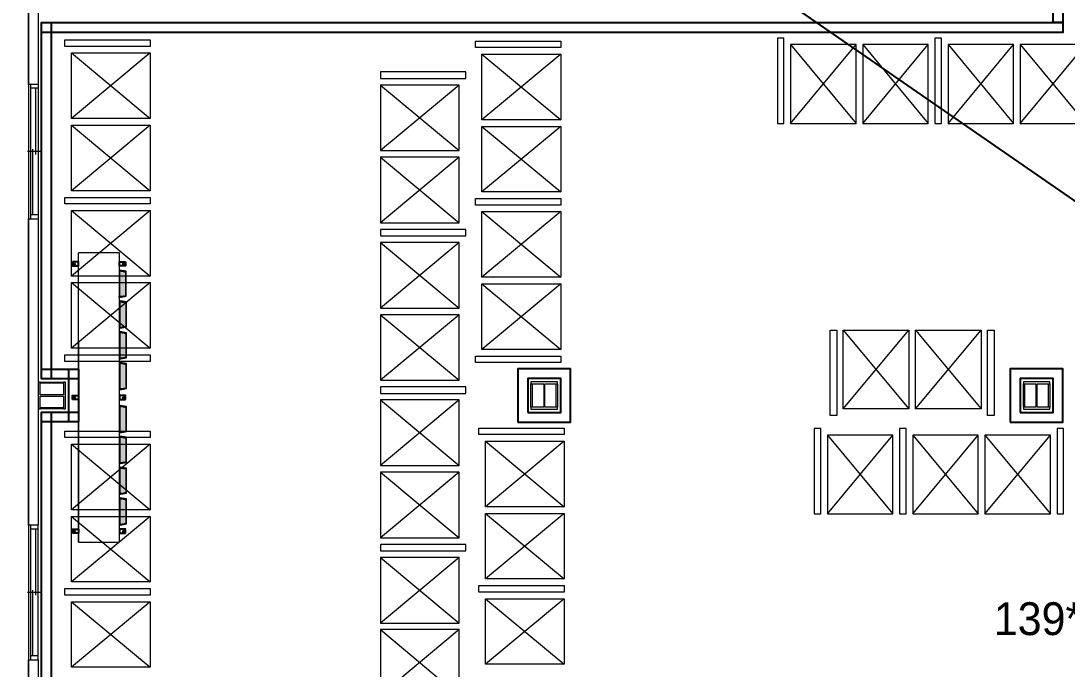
# Model space of a CAD drawing. Header units: millimetres. Extents: x -15161 to 10473752, y -72817 to 33960.
# Drawn here: x -1845 to -251, y -18451 to -17464 of the extents above; entities that cross this region are included whole.
import ezdxf

# ---------------------------------------------------------------- set-up
doc = ezdxf.new("R2010")
doc.units = ezdxf.units.MM
doc.linetypes.add('DASHED', pattern=[0.75, 0.5, -0.25])
doc.layers.add('1', color=7, linetype='Continuous', lineweight=9)
doc.layers.add('HIDDEN', color=2, linetype='DASHED')
doc.layers.add('PDF_幾何圖形', color=7, linetype='Continuous')
doc.styles.get("Standard").update_dxf_attribs({"font": 'arial.ttf'})

# ---------------------------------------------------------------- blocks, each defined once
blk = doc.blocks.new('拆除後的建築底圖1131126')
at = {"layer": 'PDF_幾何圖形', "lineweight": 0}
for points in [[(9532.7, 3547.1), (9532.7, -46.7), (9448.4, -46.7), (9448.4, 3547.1)], [(9547.5, 1980.5), (9547.5, 1513.5), (9532.7, 1513.5), (9532.7, 1980.5)], [(9586, 1690.9), (9589, 1690.9), (9589, 1731.6), (9586, 1731.6), (9586, 1712.1), (9550.5, 1712.1), (9550.5, 1731.6), (9547.5, 1731.6), (9547.5, 1690.9), (9550.5, 1690.9), (9550.5, 1710.4), (9586, 1710.4)], [(9550.5, 1729.9), (9550.5, 1731.6), (9586, 1731.6), (9586, 1729.9)], [(10298.2, 1693.4), (10298.2, 1690.5), (10338.8, 1690.5), (10338.8, 1693.4), (10319.4, 1693.4), (10319.4, 1729), (10338.8, 1729), (10338.8, 1732), (10298.2, 1732), (10298.2, 1729), (10317.7, 1729), (10317.7, 1693.4)], [(10298.2, 1693.4), (10298.2, 1729), (10299.9, 1729), (10299.9, 1693.4)], [(10336.7, 1693.4), (10336.7, 1729), (10338.8, 1729), (10338.8, 1693.4)], [(11048.5, 1693.4), (11048.5, 1690.5), (11088.7, 1690.5), (11088.7, 1693.4), (11069.6, 1693.4), (11069.6, 1729), (11088.7, 1729), (11088.7, 1732), (11048.5, 1732), (11048.5, 1729), (11067.5, 1729), (11067.5, 1693.4)], [(11048.5, 1693.4), (11048.5, 1729), (11050.2, 1729), (11050.2, 1693.4)], [(11087, 1693.4), (11087, 1729), (11088.7, 1729), (11088.7, 1693.4)], [(9550.5, 1690.9), (9550.5, 1693), (9586, 1693), (9586, 1690.9)]]:
    blk.add_lwpolyline(points, close=True, dxfattribs=at)
for points in [[(9547.5, 2386.1), (9547.5, 2185.4), (9532.7, 2185.4), (9532.7, 2386.1)], [(9532.7, 2185.4), (9532.7, 1980.5)], [(9535.6, 2185.4), (9535.6, 1980.5)], [(9547.5, 2185.4), (9547.5, 1980.5)], [(9547.5, 2179.5), (9535.6, 2179.5)], [(9543.7, 2179.5), (9543.7, 2078.7)], [(9551.7, 2083), (9531.4, 2083)], [(9539.5, 1986.4), (9539.5, 2086.8)], [(9547.5, 1986.4), (9535.6, 1986.4)], [(9532.7, 1513.5), (9532.7, 1308.6), (9547.5, 1308.6), (9547.5, 1513.5)], [(9535.6, 1513.5), (9535.6, 1308.6)], [(9547.5, 1507.6), (9535.6, 1507.6)], [(9543.7, 1507.6), (9543.7, 1406.8)], [(9551.7, 1411), (9531.4, 1411)], [(9539.5, 1314.5), (9539.5, 1414.8)], [(9547.5, 1308.6), (9547.5, 826.3), (9532.7, 826.3), (9532.7, 1308.6)], [(9547.5, 1314.5), (9535.6, 1314.5)]]:
    blk.add_lwpolyline(points, dxfattribs=at)

msp = doc.modelspace()

# ---------------------------------------------------------------- hatches: boundary and pattern name
h = msp.add_hatch(color=230)
h.dxf.hatch_style = 1
h.paths.add_polyline_path([(-1684.6976, -17845.4687), (-1693.9695, -17843.7829), (-1693.9695, -17845.2582), (-1693.9695, -17884.1251), (-1684.6976, -17882.4393)])
h = msp.add_hatch(color=230)
h.dxf.hatch_style = 1
h.paths.add_polyline_path([(-1684.1522, -17892.3736), (-1693.4241, -17890.6878), (-1693.4241, -17892.1631), (-1693.4241, -17931.03), (-1684.1522, -17929.3442)])
h = msp.add_hatch(color=230)
h.dxf.hatch_style = 1
h.paths.add_polyline_path([(-1684.1522, -17939.2786), (-1693.4241, -17937.5928), (-1693.4241, -17939.0681), (-1693.4241, -17977.935), (-1684.1522, -17976.2492)])
h = msp.add_hatch(color=230)
h.dxf.hatch_style = 1
h.paths.add_polyline_path([(-1684.1522, -17986.1835), (-1693.4241, -17984.4977), (-1693.4241, -17985.973), (-1693.4241, -18024.8399), (-1684.1522, -18023.1541)])
h = msp.add_hatch(color=230)
h.dxf.hatch_style = 1
h.paths.add_polyline_path([(-1684.1522, -18051.7881), (-1693.4241, -18050.1023), (-1693.4241, -18051.5776), (-1693.4241, -18090.4445), (-1684.1522, -18088.7587)])
h = msp.add_hatch(color=230)
h.dxf.hatch_style = 1
h.paths.add_polyline_path([(-1684.1522, -18098.6931), (-1693.4241, -18097.0073), (-1693.4241, -18098.4825), (-1693.4241, -18137.3495), (-1684.1522, -18135.6637)])
h = msp.add_hatch(color=230)
h.dxf.hatch_style = 1
h.paths.add_polyline_path([(-1684.1522, -18145.598), (-1693.4241, -18143.9122), (-1693.4241, -18145.3875), (-1693.4241, -18184.2544), (-1684.1522, -18182.5686)])
h = msp.add_hatch(color=230)
h.dxf.hatch_style = 1
h.paths.add_polyline_path([(-1684.1522, -18192.503), (-1693.4241, -18190.8172), (-1693.4241, -18192.2924), (-1693.4241, -18231.1593), (-1684.1522, -18229.4735)])
at = {"layer": '1'}
h = msp.add_hatch(color=230, dxfattribs=at)
h.dxf.hatch_style = 1
h.paths.add_polyline_path([(-1693.9695, -17843.7829), (-1693.9695, -17845.2582), (-1684.9539, -17845.4221)])
h = msp.add_hatch(color=230, dxfattribs=at)
h.dxf.hatch_style = 1
h.paths.add_polyline_path([(-1693.9695, -17884.1251), (-1693.9695, -17882.6498), (-1684.9539, -17882.4859)])
h = msp.add_hatch(color=230, dxfattribs=at)
h.dxf.hatch_style = 1
h.paths.add_polyline_path([(-1693.9695, -17884.1251), (-1693.9695, -17882.6498), (-1684.9539, -17882.4859)])
h = msp.add_hatch(color=230, dxfattribs=at)
h.dxf.hatch_style = 1
h.paths.add_polyline_path([(-1693.4241, -17890.6878), (-1693.4241, -17892.1631), (-1684.4085, -17892.327)])
h = msp.add_hatch(color=230, dxfattribs=at)
h.dxf.hatch_style = 1
h.paths.add_polyline_path([(-1693.4241, -17931.03), (-1693.4241, -17929.5547), (-1684.4085, -17929.3908)])
h = msp.add_hatch(color=230, dxfattribs=at)
h.dxf.hatch_style = 1
h.paths.add_polyline_path([(-1693.4241, -17931.03), (-1693.4241, -17929.5547), (-1684.4085, -17929.3908)])
h = msp.add_hatch(color=230, dxfattribs=at)
h.dxf.hatch_style = 1
h.paths.add_polyline_path([(-1693.4241, -17937.5928), (-1693.4241, -17939.0681), (-1684.4085, -17939.232)])
h = msp.add_hatch(color=230, dxfattribs=at)
h.dxf.hatch_style = 1
h.paths.add_polyline_path([(-1693.4241, -17977.935), (-1693.4241, -17976.4597), (-1684.4085, -17976.2958)])
h = msp.add_hatch(color=230, dxfattribs=at)
h.dxf.hatch_style = 1
h.paths.add_polyline_path([(-1693.4241, -17977.935), (-1693.4241, -17976.4597), (-1684.4085, -17976.2958)])
h = msp.add_hatch(color=230, dxfattribs=at)
h.dxf.hatch_style = 1
h.paths.add_polyline_path([(-1693.4241, -17984.4977), (-1693.4241, -17985.973), (-1684.4085, -17986.1369)])
h = msp.add_hatch(color=230, dxfattribs=at)
h.dxf.hatch_style = 1
h.paths.add_polyline_path([(-1693.4241, -18024.8399), (-1693.4241, -18023.3646), (-1684.4085, -18023.2007)])
h = msp.add_hatch(color=230, dxfattribs=at)
h.dxf.hatch_style = 1
h.paths.add_polyline_path([(-1693.4241, -18024.8399), (-1693.4241, -18023.3646), (-1684.4085, -18023.2007)])
h = msp.add_hatch(color=230, dxfattribs=at)
h.dxf.hatch_style = 1
h.paths.add_polyline_path([(-1693.4241, -18050.1023), (-1693.4241, -18051.5776), (-1684.4085, -18051.7415)])
h = msp.add_hatch(color=230, dxfattribs=at)
h.dxf.hatch_style = 1
h.paths.add_polyline_path([(-1693.4241, -18090.4445), (-1693.4241, -18088.9692), (-1684.4085, -18088.8053)])
h = msp.add_hatch(color=230, dxfattribs=at)
h.dxf.hatch_style = 1
h.paths.add_polyline_path([(-1693.4241, -18090.4445), (-1693.4241, -18088.9692), (-1684.4085, -18088.8053)])
h = msp.add_hatch(color=230, dxfattribs=at)
h.dxf.hatch_style = 1
h.paths.add_polyline_path([(-1693.4241, -18097.0073), (-1693.4241, -18098.4825), (-1684.4085, -18098.6465)])
h = msp.add_hatch(color=230, dxfattribs=at)
h.dxf.hatch_style = 1
h.paths.add_polyline_path([(-1693.4241, -18137.3495), (-1693.4241, -18135.8742), (-1684.4085, -18135.7102)])
h = msp.add_hatch(color=230, dxfattribs=at)
h.dxf.hatch_style = 1
h.paths.add_polyline_path([(-1693.4241, -18137.3495), (-1693.4241, -18135.8742), (-1684.4085, -18135.7102)])
h = msp.add_hatch(color=230, dxfattribs=at)
h.dxf.hatch_style = 1
h.paths.add_polyline_path([(-1693.4241, -18143.9122), (-1693.4241, -18145.3875), (-1684.4085, -18145.5514)])
h = msp.add_hatch(color=230, dxfattribs=at)
h.dxf.hatch_style = 1
h.paths.add_polyline_path([(-1693.4241, -18184.2544), (-1693.4241, -18182.7791), (-1684.4085, -18182.6152)])
h = msp.add_hatch(color=230, dxfattribs=at)
h.dxf.hatch_style = 1
h.paths.add_polyline_path([(-1693.4241, -18184.2544), (-1693.4241, -18182.7791), (-1684.4085, -18182.6152)])
h = msp.add_hatch(color=230, dxfattribs=at)
h.dxf.hatch_style = 1
h.paths.add_polyline_path([(-1693.4241, -18190.8172), (-1693.4241, -18192.2924), (-1684.4085, -18192.4564)])
h = msp.add_hatch(color=230, dxfattribs=at)
h.dxf.hatch_style = 1
h.paths.add_polyline_path([(-1693.4241, -18231.1593), (-1693.4241, -18229.6841), (-1684.4085, -18229.5201)])
h = msp.add_hatch(color=230, dxfattribs=at)
h.dxf.hatch_style = 1
h.paths.add_polyline_path([(-1693.4241, -18231.1593), (-1693.4241, -18229.6841), (-1684.4085, -18229.5201)])

# ---------------------------------------------------------------- linework, layer by layer
at = {"color": 230}
for p, q in [((-2764.4316, -15993.257), (3296.1753, -20179.8481)), ((-1684.1408, -17855.5737), (-1684.1522, -17855.5737)), ((-1684.1408, -17872.3343), (-1684.1522, -17872.3343)), ((-1683.5954, -17902.4786), (-1683.6068, -17902.4786)), ((-1683.5954, -17919.2392), (-1683.6068, -17919.2392)), ((-1683.5954, -17949.3836), (-1683.6068, -17949.3836)), ((-1683.5954, -17966.1442), (-1683.6068, -17966.1442)), ((-1683.5954, -17996.2885), (-1683.6068, -17996.2885)), ((-1683.5954, -18013.0491), (-1683.6068, -18013.0491)), ((-1683.5954, -18061.8931), (-1683.6068, -18061.8931)), ((-1683.5954, -18078.6537), (-1683.6068, -18078.6537)), ((-1683.5954, -18108.7981), (-1683.6068, -18108.7981)), ((-1683.5954, -18125.5587), (-1683.6068, -18125.5587)), ((-1683.5954, -18155.703), (-1683.6068, -18155.703)), ((-1683.5954, -18172.4636), (-1683.6068, -18172.4636)), ((-1683.5954, -18202.6079), (-1683.6068, -18202.6079)), ((-1683.5954, -18219.3686), (-1683.6068, -18219.3686))]:
    msp.add_line(p, q, dxfattribs=at)
at = {"color": 8, "lineweight": 13, "ltscale": 0.13}
for p, q in [((-672.1321, -17619.6592), (-572.1321, -17499.6592)), ((-672.1321, -17499.6592), (-572.1321, -17619.6592)), ((-562.1321, -17619.6592), (-462.1321, -17499.6592)), ((-562.1321, -17499.6592), (-462.1321, -17619.6592)), ((-432.1321, -17619.6592), (-332.1321, -17499.6592)), ((-432.1321, -17499.6592), (-332.1321, -17619.6592)), ((-322.1321, -17619.6592), (-222.1321, -17499.6592)), ((-322.1321, -17499.6592), (-222.1321, -17619.6592)), ((-1647.4706, -17512.3811), (-1767.4706, -17612.3811)), ((-1767.4706, -17512.3811), (-1647.4706, -17612.3811)), ((-1022.1997, -17514.1646), (-1142.1997, -17614.1646)), ((-1142.1997, -17514.1646), (-1022.1997, -17614.1646)), ((-1297.001, -17561.1803), (-1177.001, -17661.1803)), ((-1177.001, -17561.1803), (-1297.001, -17661.1803)), ((-1647.4706, -17622.3811), (-1767.4706, -17722.3811)), ((-1767.4706, -17622.3811), (-1647.4706, -17722.3811)), ((-1022.1997, -17624.1646), (-1142.1997, -17724.1646)), ((-1142.1997, -17624.1646), (-1022.1997, -17724.1646)), ((-1297.001, -17671.1803), (-1177.001, -17771.1803)), ((-1177.001, -17671.1803), (-1297.001, -17771.1803)), ((-1647.4706, -17752.3811), (-1767.4706, -17852.3811)), ((-1767.4706, -17752.3811), (-1647.4706, -17852.3811)), ((-1022.1997, -17754.1646), (-1142.1997, -17854.1646)), ((-1142.1997, -17754.1646), (-1022.1997, -17854.1646)), ((-1297.001, -17801.1803), (-1177.001, -17901.1803)), ((-1177.001, -17801.1803), (-1297.001, -17901.1803)), ((-1647.4706, -17862.3811), (-1767.4706, -17962.3811)), ((-1767.4706, -17862.3811), (-1647.4706, -17962.3811)), ((-1022.1997, -17864.1646), (-1142.1997, -17964.1646)), ((-1142.1997, -17864.1646), (-1022.1997, -17964.1646)), ((-1297.001, -17911.1803), (-1177.001, -18011.1803)), ((-1177.001, -17911.1803), (-1297.001, -18011.1803)), ((-591.7662, -17934.6592), (-491.7662, -18054.6592)), ((-591.7662, -18054.6592), (-491.7662, -17934.6592)), ((-481.7662, -17934.6592), (-381.7662, -18054.6592)), ((-481.7662, -18054.6592), (-381.7662, -17934.6592)), ((-1297.001, -18041.1803), (-1177.001, -18141.1803)), ((-1177.001, -18041.1803), (-1297.001, -18141.1803)), ((-1017.001, -18103.9743), (-1137.001, -18203.9743)), ((-1137.001, -18103.9743), (-1017.001, -18203.9743)), ((-615.9686, -18214.6592), (-515.9686, -18094.6592)), ((-615.9686, -18094.6592), (-515.9686, -18214.6592)), ((-485.9686, -18214.6592), (-385.9686, -18094.6592)), ((-485.9686, -18094.6592), (-385.9686, -18214.6592)), ((-375.9686, -18214.6592), (-275.9686, -18094.6592)), ((-375.9686, -18094.6592), (-275.9686, -18214.6592)), ((-1647.4706, -18108.5515), (-1767.4706, -18208.5515)), ((-1767.4706, -18108.5515), (-1647.4706, -18208.5515)), ((-1297.001, -18151.1803), (-1177.001, -18251.1803)), ((-1177.001, -18151.1803), (-1297.001, -18251.1803)), ((-1017.001, -18213.9743), (-1137.001, -18313.9743)), ((-1137.001, -18213.9743), (-1017.001, -18313.9743)), ((-1647.4706, -18218.5515), (-1767.4706, -18318.5515)), ((-1767.4706, -18218.5515), (-1647.4706, -18318.5515)), ((-1297.001, -18281.1803), (-1177.001, -18381.1803)), ((-1177.001, -18281.1803), (-1297.001, -18381.1803)), ((-1017.001, -18343.9743), (-1137.001, -18443.9743)), ((-1137.001, -18343.9743), (-1017.001, -18443.9743)), ((-1647.4706, -18348.5515), (-1767.4706, -18448.5515)), ((-1767.4706, -18348.5515), (-1647.4706, -18448.5515)), ((-1297.001, -18391.1803), (-1177.001, -18491.1803)), ((-1177.001, -18391.1803), (-1297.001, -18491.1803))]:
    msp.add_line(p, q, dxfattribs=at)
at = {"color": 94}
for points in [[(-257.155, -17465.9679), (-272.155, -17465.9679), (-272.155, -17393.6277), (-257.155, -17393.6277)], [(-257.155, -17465.9679), (-257.155, -17480.9679), (-1813.3405, -17480.9679), (-1813.3405, -17465.9679)], [(-1798.3405, -18009.0127), (-1813.3405, -18009.0127), (-1813.3405, -17465.9679), (-1798.3405, -17465.9679)], [(-1756.8471, -17994.0127), (-1756.8471, -18009.0127), (-1813.3405, -18009.0127), (-1813.3405, -17994.0127)], [(-1756.8471, -18074.659), (-1771.8471, -18074.659), (-1771.8471, -17994.0127), (-1756.8471, -17994.0127)], [(-1087.4361, -18075.0826), (-1007.2127, -18075.0826), (-1007.2127, -17993.5891), (-1087.4361, -17993.5891)], [(-337.3783, -18075.0826), (-257.155, -18075.0826), (-257.155, -17993.5891), (-337.3783, -17993.5891)], [(-1072.4361, -18060.0826), (-1022.2127, -18060.0826), (-1022.2127, -18008.5891), (-1072.4361, -18008.5891)], [(-322.3783, -18060.0826), (-272.155, -18060.0826), (-272.155, -18008.5891), (-322.3783, -18008.5891)], [(-1798.3405, -18608.9743), (-1813.3405, -18608.9743), (-1813.3405, -18059.659), (-1798.3405, -18059.659)], [(-1756.8471, -18059.659), (-1756.8471, -18074.659), (-1813.3405, -18074.659), (-1813.3405, -18059.659)]]:
    msp.add_lwpolyline(points, close=True, dxfattribs=at)
at = {"color": 8, "lineweight": 13, "ltscale": 0.13}
for points in [[(-1777.4706, -17502.3811), (-1777.4706, -17492.3811), (-1647.4706, -17492.3811), (-1647.4706, -17502.3811)], [(-1152.1997, -17504.1646), (-1152.1997, -17494.1646), (-1022.1997, -17494.1646), (-1022.1997, -17504.1646)], [(-682.1321, -17489.6592), (-692.1321, -17489.6592), (-692.1321, -17619.6592), (-682.1321, -17619.6592)], [(-672.1321, -17619.6592), (-572.1321, -17619.6592), (-572.1321, -17499.6592), (-672.1321, -17499.6592)], [(-562.1321, -17619.6592), (-462.1321, -17619.6592), (-462.1321, -17499.6592), (-562.1321, -17499.6592)], [(-442.1321, -17489.6592), (-452.1321, -17489.6592), (-452.1321, -17619.6592), (-442.1321, -17619.6592)], [(-442.1321, -17489.6592), (-452.1321, -17489.6592), (-452.1321, -17619.6592), (-442.1321, -17619.6592)], [(-432.1321, -17619.6592), (-332.1321, -17619.6592), (-332.1321, -17499.6592), (-432.1321, -17499.6592)], [(-322.1321, -17619.6592), (-222.1321, -17619.6592), (-222.1321, -17499.6592), (-322.1321, -17499.6592)], [(-1647.4706, -17512.3811), (-1647.4706, -17612.3811), (-1767.4706, -17612.3811), (-1767.4706, -17512.3811)], [(-1022.1997, -17514.1646), (-1022.1997, -17614.1646), (-1142.1997, -17614.1646), (-1142.1997, -17514.1646)], [(-1167.001, -17551.1803), (-1167.001, -17541.1803), (-1297.001, -17541.1803), (-1297.001, -17551.1803)], [(-1297.001, -17561.1803), (-1297.001, -17661.1803), (-1177.001, -17661.1803), (-1177.001, -17561.1803)], [(-1647.4706, -17622.3811), (-1647.4706, -17722.3811), (-1767.4706, -17722.3811), (-1767.4706, -17622.3811)], [(-1022.1997, -17624.1646), (-1022.1997, -17724.1646), (-1142.1997, -17724.1646), (-1142.1997, -17624.1646)], [(-1297.001, -17671.1803), (-1297.001, -17771.1803), (-1177.001, -17771.1803), (-1177.001, -17671.1803)], [(-1777.4706, -17742.3811), (-1777.4706, -17732.3811), (-1647.4706, -17732.3811), (-1647.4706, -17742.3811)], [(-1777.4706, -17742.3811), (-1777.4706, -17732.3811), (-1647.4706, -17732.3811), (-1647.4706, -17742.3811)], [(-1152.1997, -17744.1646), (-1152.1997, -17734.1646), (-1022.1997, -17734.1646), (-1022.1997, -17744.1646)], [(-1152.1997, -17744.1646), (-1152.1997, -17734.1646), (-1022.1997, -17734.1646), (-1022.1997, -17744.1646)], [(-1647.4706, -17752.3811), (-1647.4706, -17852.3811), (-1767.4706, -17852.3811), (-1767.4706, -17752.3811)], [(-1022.1997, -17754.1646), (-1022.1997, -17854.1646), (-1142.1997, -17854.1646), (-1142.1997, -17754.1646)], [(-1167.001, -17791.1803), (-1167.001, -17781.1803), (-1297.001, -17781.1803), (-1297.001, -17791.1803)], [(-1167.001, -17791.1803), (-1167.001, -17781.1803), (-1297.001, -17781.1803), (-1297.001, -17791.1803)], [(-1297.001, -17801.1803), (-1297.001, -17901.1803), (-1177.001, -17901.1803), (-1177.001, -17801.1803)], [(-1647.4706, -17862.3811), (-1647.4706, -17962.3811), (-1767.4706, -17962.3811), (-1767.4706, -17862.3811)], [(-1022.1997, -17864.1646), (-1022.1997, -17964.1646), (-1142.1997, -17964.1646), (-1142.1997, -17864.1646)], [(-1297.001, -17911.1803), (-1297.001, -18011.1803), (-1177.001, -18011.1803), (-1177.001, -17911.1803)], [(-601.7662, -18064.6592), (-611.7662, -18064.6592), (-611.7662, -17934.6592), (-601.7662, -17934.6592)], [(-591.7662, -17934.6592), (-491.7662, -17934.6592), (-491.7662, -18054.6592), (-591.7662, -18054.6592)], [(-481.7662, -17934.6592), (-381.7662, -17934.6592), (-381.7662, -18054.6592), (-481.7662, -18054.6592)], [(-361.7662, -18064.6592), (-371.7662, -18064.6592), (-371.7662, -17934.6592), (-361.7662, -17934.6592)], [(-1777.4706, -17982.3811), (-1777.4706, -17972.3811), (-1647.4706, -17972.3811), (-1647.4706, -17982.3811)], [(-1152.1997, -17984.1646), (-1152.1997, -17974.1646), (-1022.1997, -17974.1646), (-1022.1997, -17984.1646)], [(-1167.001, -18031.1803), (-1167.001, -18021.1803), (-1297.001, -18021.1803), (-1297.001, -18031.1803)], [(-1167.001, -18031.1803), (-1167.001, -18021.1803), (-1297.001, -18021.1803), (-1297.001, -18031.1803)], [(-1297.001, -18041.1803), (-1297.001, -18141.1803), (-1177.001, -18141.1803), (-1177.001, -18041.1803)], [(-1777.4706, -18098.5515), (-1777.4706, -18088.5515), (-1647.4706, -18088.5515), (-1647.4706, -18098.5515)], [(-1147.001, -18093.9743), (-1147.001, -18083.9743), (-1017.001, -18083.9743), (-1017.001, -18093.9743)], [(-625.9686, -18084.6592), (-635.9686, -18084.6592), (-635.9686, -18214.6592), (-625.9686, -18214.6592)], [(-495.9686, -18084.6592), (-505.9686, -18084.6592), (-505.9686, -18214.6592), (-495.9686, -18214.6592)], [(-495.9686, -18084.6592), (-505.9686, -18084.6592), (-505.9686, -18214.6592), (-495.9686, -18214.6592)], [(-255.9686, -18084.6592), (-265.9686, -18084.6592), (-265.9686, -18214.6592), (-255.9686, -18214.6592)], [(-255.9686, -18084.6592), (-265.9686, -18084.6592), (-265.9686, -18214.6592), (-255.9686, -18214.6592)], [(-1017.001, -18103.9743), (-1017.001, -18203.9743), (-1137.001, -18203.9743), (-1137.001, -18103.9743)], [(-615.9686, -18214.6592), (-515.9686, -18214.6592), (-515.9686, -18094.6592), (-615.9686, -18094.6592)], [(-485.9686, -18214.6592), (-385.9686, -18214.6592), (-385.9686, -18094.6592), (-485.9686, -18094.6592)], [(-375.9686, -18214.6592), (-275.9686, -18214.6592), (-275.9686, -18094.6592), (-375.9686, -18094.6592)], [(-1647.4706, -18108.5515), (-1647.4706, -18208.5515), (-1767.4706, -18208.5515), (-1767.4706, -18108.5515)], [(-1297.001, -18151.1803), (-1297.001, -18251.1803), (-1177.001, -18251.1803), (-1177.001, -18151.1803)], [(-1017.001, -18213.9743), (-1017.001, -18313.9743), (-1137.001, -18313.9743), (-1137.001, -18213.9743)], [(-1647.4706, -18218.5515), (-1647.4706, -18318.5515), (-1767.4706, -18318.5515), (-1767.4706, -18218.5515)], [(-1167.001, -18271.1803), (-1167.001, -18261.1803), (-1297.001, -18261.1803), (-1297.001, -18271.1803)], [(-1167.001, -18271.1803), (-1167.001, -18261.1803), (-1297.001, -18261.1803), (-1297.001, -18271.1803)], [(-1297.001, -18281.1803), (-1297.001, -18381.1803), (-1177.001, -18381.1803), (-1177.001, -18281.1803)], [(-1777.4706, -18338.5515), (-1777.4706, -18328.5515), (-1647.4706, -18328.5515), (-1647.4706, -18338.5515)], [(-1777.4706, -18338.5515), (-1777.4706, -18328.5515), (-1647.4706, -18328.5515), (-1647.4706, -18338.5515)], [(-1147.001, -18333.9743), (-1147.001, -18323.9743), (-1017.001, -18323.9743), (-1017.001, -18333.9743)], [(-1147.001, -18333.9743), (-1147.001, -18323.9743), (-1017.001, -18323.9743), (-1017.001, -18333.9743)], [(-1017.001, -18343.9743), (-1017.001, -18443.9743), (-1137.001, -18443.9743), (-1137.001, -18343.9743)], [(-1647.4706, -18348.5515), (-1647.4706, -18448.5515), (-1767.4706, -18448.5515), (-1767.4706, -18348.5515)], [(-1297.001, -18391.1803), (-1297.001, -18491.1803), (-1177.001, -18491.1803), (-1177.001, -18391.1803)]]:
    msp.add_lwpolyline(points, close=True, dxfattribs=at)
at = {"color": 230}
for points in [[(-1766.1969, -17830.6842), (-1766.1969, -17836.9174), (-1756.8471, -17836.9174), (-1756.8471, -17830.6842)], [(-1685.1651, -17830.6842), (-1685.1651, -17836.9174), (-1694.5149, -17836.9174), (-1694.5149, -17830.6842)], [(-1766.1969, -18040.5877), (-1766.1969, -18034.3545), (-1756.8471, -18034.3545), (-1756.8471, -18040.5877)], [(-1685.1651, -18040.5877), (-1685.1651, -18034.3545), (-1694.5149, -18034.3545), (-1694.5149, -18040.5877)], [(-1766.1969, -18244.258), (-1766.1969, -18238.0248), (-1756.8471, -18238.0248), (-1756.8471, -18244.258)], [(-1685.1651, -18244.258), (-1685.1651, -18238.0248), (-1694.5149, -18238.0248), (-1694.5149, -18244.258)]]:
    msp.add_lwpolyline(points, close=True, dxfattribs=at)
for centre in [(-1763.0803, -17833.8008), (-1688.2817, -17833.8008), (-1763.0803, -18037.4711), (-1688.2817, -18037.4711), (-1763.0803, -18241.1414), (-1688.2817, -18241.1414)]:
    msp.add_circle(centre, 1.0363, dxfattribs=at)
at = {"layer": '1', "color": 230}
for p, q in [((-1694.5149, -17816.9711), (-1756.8471, -17816.9711)), ((-1756.8471, -18257.9711), (-1756.8471, -17816.9711)), ((-1694.5149, -18257.9711), (-1694.5149, -17816.9711)), ((-1684.1522, -17844.8648), (-1693.9695, -17843.2285)), ((-1684.6976, -17882.4393), (-1684.6976, -17845.4687)), ((-1684.1522, -17883.0432), (-1684.1522, -17844.8648)), ((-1693.9695, -17884.6794), (-1684.1522, -17883.0432)), ((-1683.6068, -17891.7697), (-1693.4241, -17890.1335)), ((-1684.1522, -17929.3442), (-1684.1522, -17892.3736)), ((-1683.6068, -17929.9481), (-1683.6068, -17891.7697)), ((-1694.5149, -18144.9162), (-1694.5149, -17930.0261)), ((-1693.4241, -17931.5844), (-1683.6068, -17929.9481)), ((-1683.6068, -17938.6746), (-1693.4241, -17937.0384)), ((-1684.1522, -17976.2492), (-1684.1522, -17939.2786)), ((-1683.6068, -17976.8531), (-1683.6068, -17938.6746)), ((-1756.8471, -17950.9852), (-1756.8471, -18257.9711)), ((-1694.5149, -18257.9711), (-1694.5149, -17950.9852)), ((-1693.4241, -17978.4893), (-1683.6068, -17976.8531)), ((-1683.6068, -17985.5796), (-1693.4241, -17983.9434)), ((-1684.1522, -18023.1541), (-1684.1522, -17986.1835)), ((-1683.6068, -18023.758), (-1683.6068, -17985.5796)), ((-1693.4241, -18025.3943), (-1683.6068, -18023.758)), ((-1683.6068, -18051.1842), (-1693.4241, -18049.548)), ((-1684.1522, -18088.7587), (-1684.1522, -18051.7881)), ((-1683.6068, -18089.3626), (-1683.6068, -18051.1842)), ((-1693.4241, -18090.9989), (-1683.6068, -18089.3626)), ((-1683.6068, -18098.0891), (-1693.4241, -18096.4529)), ((-1684.1522, -18135.6637), (-1684.1522, -18098.6931)), ((-1683.6068, -18136.2676), (-1683.6068, -18098.0891)), ((-1693.4241, -18137.9038), (-1683.6068, -18136.2676)), ((-1683.6068, -18144.9941), (-1693.4241, -18143.3579)), ((-1684.1522, -18182.5686), (-1684.1522, -18145.598)), ((-1683.6068, -18183.1725), (-1683.6068, -18144.9941)), ((-1693.4241, -18184.8087), (-1683.6068, -18183.1725)), ((-1683.6068, -18191.899), (-1693.4241, -18190.2628)), ((-1684.1522, -18229.4735), (-1684.1522, -18192.503)), ((-1683.6068, -18230.0775), (-1683.6068, -18191.899)), ((-1693.4241, -18231.7137), (-1683.6068, -18230.0775)), ((-1756.8471, -18257.9711), (-1694.5149, -18257.9711))]:
    msp.add_line(p, q, dxfattribs=at)
for points in [[(-1695.0604, -17884.6794), (-1693.9695, -17884.6794), (-1693.9695, -17843.2285), (-1695.0604, -17843.2285)], [(-1694.5149, -17931.5844), (-1693.4241, -17931.5844), (-1693.4241, -17890.1335), (-1694.5149, -17890.1335)], [(-1694.5149, -17978.4893), (-1693.4241, -17978.4893), (-1693.4241, -17937.0384), (-1694.5149, -17937.0384)], [(-1694.5149, -18025.3943), (-1693.4241, -18025.3943), (-1693.4241, -17983.9434), (-1694.5149, -17983.9434)], [(-1694.5149, -18090.9989), (-1693.4241, -18090.9989), (-1693.4241, -18049.548), (-1694.5149, -18049.548)], [(-1694.5149, -18137.9038), (-1693.4241, -18137.9038), (-1693.4241, -18096.4529), (-1694.5149, -18096.4529)], [(-1694.5149, -18184.8087), (-1693.4241, -18184.8087), (-1693.4241, -18143.3579), (-1694.5149, -18143.3579)], [(-1694.5149, -18231.7137), (-1693.4241, -18231.7137), (-1693.4241, -18190.2628), (-1694.5149, -18190.2628)]]:
    msp.add_lwpolyline(points, close=True, dxfattribs=at)
at = {"layer": 'HIDDEN', "color": 230}
for p, q in [((-1693.9695, -17843.7829), (-1684.6976, -17845.4687)), ((-1693.9695, -17884.1251), (-1684.6976, -17882.4393)), ((-1693.4241, -17890.6878), (-1684.1522, -17892.3736)), ((-1693.4241, -17931.03), (-1684.1522, -17929.3442)), ((-1693.4241, -17937.5928), (-1684.1522, -17939.2786)), ((-1693.4241, -17977.935), (-1684.1522, -17976.2492)), ((-1693.4241, -17984.4977), (-1684.1522, -17986.1835)), ((-1693.4241, -18024.8399), (-1684.1522, -18023.1541)), ((-1693.4241, -18050.1023), (-1684.1522, -18051.7881)), ((-1693.4241, -18090.4445), (-1684.1522, -18088.7587)), ((-1693.4241, -18097.0073), (-1684.1522, -18098.6931)), ((-1693.4241, -18137.3495), (-1684.1522, -18135.6637)), ((-1693.4241, -18143.9122), (-1684.1522, -18145.598)), ((-1693.4241, -18184.2544), (-1684.1522, -18182.5686)), ((-1693.4241, -18190.8172), (-1684.1522, -18192.503)), ((-1693.4241, -18231.1593), (-1684.1522, -18229.4735))]:
    msp.add_line(p, q, dxfattribs=at)
for points in [[(-1694.5149, -17845.2582), (-1693.9695, -17845.2582), (-1693.9695, -17843.5129), (-1694.5149, -17843.5129)], [(-1694.5149, -17882.6498), (-1693.9695, -17882.6498), (-1693.9695, -17884.3951), (-1694.5149, -17884.3951)], [(-1693.9695, -17892.1631), (-1693.4241, -17892.1631), (-1693.4241, -17890.4178), (-1693.9695, -17890.4178)], [(-1693.9695, -17929.5547), (-1693.4241, -17929.5547), (-1693.4241, -17931.3), (-1693.9695, -17931.3)], [(-1693.9695, -17939.0681), (-1693.4241, -17939.0681), (-1693.4241, -17937.3228), (-1693.9695, -17937.3228)], [(-1693.9695, -17976.4597), (-1693.4241, -17976.4597), (-1693.4241, -17978.205), (-1693.9695, -17978.205)], [(-1693.9695, -17985.973), (-1693.4241, -17985.973), (-1693.4241, -17984.2277), (-1693.9695, -17984.2277)], [(-1693.9695, -18023.3646), (-1693.4241, -18023.3646), (-1693.4241, -18025.1099), (-1693.9695, -18025.1099)], [(-1693.9695, -18051.5776), (-1693.4241, -18051.5776), (-1693.4241, -18049.8323), (-1693.9695, -18049.8323)], [(-1693.9695, -18088.9692), (-1693.4241, -18088.9692), (-1693.4241, -18090.7145), (-1693.9695, -18090.7145)], [(-1693.9695, -18098.4825), (-1693.4241, -18098.4825), (-1693.4241, -18096.7372), (-1693.9695, -18096.7372)], [(-1693.9695, -18135.8742), (-1693.4241, -18135.8742), (-1693.4241, -18137.6195), (-1693.9695, -18137.6195)], [(-1693.9695, -18145.3875), (-1693.4241, -18145.3875), (-1693.4241, -18143.6422), (-1693.9695, -18143.6422)], [(-1693.9695, -18182.7791), (-1693.4241, -18182.7791), (-1693.4241, -18184.5244), (-1693.9695, -18184.5244)], [(-1693.9695, -18192.2924), (-1693.4241, -18192.2924), (-1693.4241, -18190.5471), (-1693.9695, -18190.5471)], [(-1693.9695, -18229.6841), (-1693.4241, -18229.6841), (-1693.4241, -18231.4294), (-1693.9695, -18231.4294)]]:
    msp.add_lwpolyline(points, close=True, dxfattribs=at)

# ---------------------------------------------------------------- block references
at = {"color": 30}
msp.add_blockref('拆除後的建築底圖1131126', (-11365.8362, -19745.5675), dxfattribs=at)

# ---------------------------------------------------------------- texts
at = {"color": 94, "insert": (-362.275, -18349.4534), "char_height": 50, "attachment_point": 1}
msp.add_mtext_dynamic_manual_height_columns('{\\fPMingLiU|b0|i0|c136|p18;\\C190;139*2層=278板}', width=624.260843, gutter_width=12.5, heights=[94.0437], dxfattribs=at)

doc.saveas('drawing.dxf')
